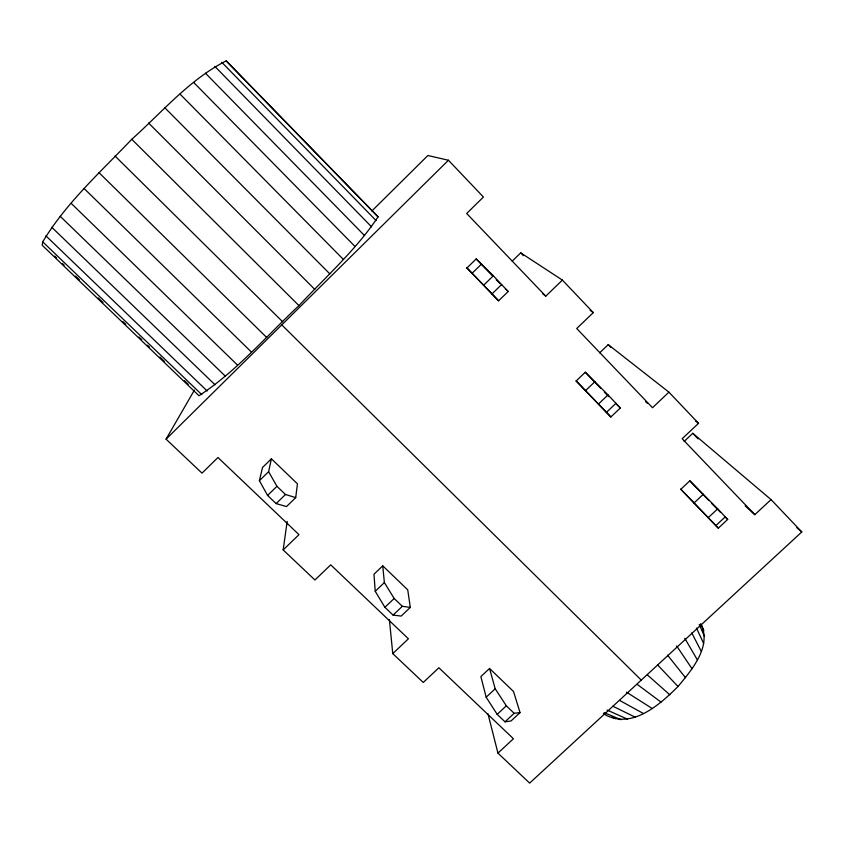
<?xml version="1.0" encoding="UTF-8"?>
<svg xmlns="http://www.w3.org/2000/svg" width="844" height="844" viewBox="0 0 844 844"><rect width="100%" height="100%" fill="white"/><g stroke="black" fill="none" stroke-linecap="round" stroke-linejoin="round"><path stroke-width="1.27" d="M603.365 713.655C630.679 730.64 659.502 704.993 678.027 686.51C691.574 670.062 711.429 647.316 701.322 624.697M295.706 497.633L297.447 483.844L271.399 458.809L262.526 467.481L259.382 480.679L267.58 495.428L276.136 503.594L286.496 506.569L295.706 497.633L285.494 494.489L276.948 486.313L268.614 471.68L271.399 458.809M684.136 441.423L692.776 433.288L771.047 499.595L801.8 531.952L529.652 783.116L497.949 753.122L513.437 738.743L438.869 667.773L423.255 682.458L392.766 653.615L408.422 638.792L330.721 564.847L314.949 579.997L283.162 549.929L287.171 521.402M42.706 241.838L42.2 245.245L198.973 395.731C236.52 371.318 266.345 336.134 298.955 305.612C325.879 276.695 356.073 249.866 378.07 216.866L226.192 60.884C189.605 79.42 162.048 112.22 131.78 139.292C100.626 171.933 66.18 202.929 42.706 241.838L201.8 394.654M283.162 549.929L298.987 534.642L217.952 457.511L202.011 473.146L166.068 439.154L194.405 390.097M371.845 211L427.897 155.507L448.449 160.244L483.433 197.042L466.679 213.479L545.773 296.16L562.389 280.102L593.29 312.607L576.726 328.516L652.496 407.715L668.923 392.165L698.537 423.329L682.163 438.732L754.81 514.671L771.047 499.595M166.068 439.154L448.449 160.244M466.954 267.949L476.185 258.939L493.329 275.788L508.183 291.507L498.604 300.802L466.954 267.949L498.604 300.802M259.382 480.679L268.614 471.68M472.049 273.319L481.65 263.95M267.58 495.428L276.948 486.313M483.57 285.293L493.329 275.788M512.224 261.123L520.727 252.852L562.389 280.102M276.136 503.594L285.494 494.489M491.946 293.955L501.695 284.481M599.662 352.824L608.229 344.626L668.923 392.165M382.754 565.828L373.966 574.226L375.232 591.296L384.896 607.3L393.082 615.107L401.195 616.078L410.3 607.427L407.726 589.829L382.754 565.828L384.368 582.582L394.169 598.48L402.345 606.298L410.3 607.427M576.167 380.961L585.293 372.236L608.039 394.918L620.34 407.99L610.877 416.978L576.167 380.961L610.877 416.978M375.232 591.296L384.368 582.582M585.472 390.698L594.967 381.636M384.896 607.3L394.169 598.48M598.396 404.097L608.039 394.918M393.082 615.107L402.345 606.298M606.393 412.389L616.036 403.232M489.552 668.469L480.858 676.614L486.165 697.218L497.179 714.351L505.007 721.82L511.042 720.955L520.041 712.579L513.521 691.5L489.552 668.469L495.196 688.778L506.337 705.816L514.165 713.307L520.041 712.579M680.823 489.267L689.843 480.816L717.706 508.827L727.676 519.45L718.318 528.154L680.823 489.267L718.318 528.154M486.165 697.218L495.196 688.778M694 502.992L703.379 494.225M497.179 714.351L506.337 705.816M708.179 517.699L717.706 508.827M505.007 721.82L514.165 713.307M715.839 525.622L725.355 516.771M604.146 712.6L620.889 719.7M607.068 710.036L627.525 719.193M612.797 706.206L635.11 717.115M619.57 700.393L643.413 713.507M612.238 716.756L615.392 718.655M626.554 692.217L652.148 708.454M590.072 310.349L593.29 312.607M637.294 684.431L661.031 702.124M542.671 293.723L545.773 296.16M695.498 420.871L698.537 423.329M796.831 527.679L801.8 531.952M645.628 401.712L647.591 403.421M647.359 674.884L669.756 694.728M745.21 505.862L754.81 514.671M505.408 288.912L508.183 291.507M54.691 256.08L56.58 257.905M62.266 263.36L64.155 265.174M75.527 276.083L79.315 279.723M98.252 297.911L102.989 302.458M122.886 321.553L125.724 324.275M138.986 337.009L141.824 339.742M147.51 345.196L149.399 347.011M159.822 357.012L164.559 361.559M184.446 380.655L188.233 384.294M45.882 235.814L207.17 391.004M51.758 227.258L215.02 384.769M60.251 216.338L225.2 376.044M71.17 203.341L237.449 365.041M616.816 404.54L620.34 407.99M84.242 188.634L251.438 352.053M99.033 172.682L266.693 337.484M115.069 156.045L282.719 321.828M281.759 324.887L641.261 680.106M720.481 512.308L711.492 503.298M724.975 516.771L727.676 519.45M131.78 139.292L298.955 305.612M148.586 123.024L314.823 289.418M164.875 107.81L329.772 273.825M180.11 94.169L343.297 259.34M193.772 82.533L354.976 246.448M214.893 66.444L371.56 226.836M205.472 73.217L364.471 235.518M226.192 60.884L378.07 216.866M221.835 62.34L376.097 220.59M476.185 258.939L492.59 275.988M496.24 279.775L499.891 283.563M585.293 372.236L600.685 388.229M604.315 391.996L608.841 396.701M689.843 480.816L708.791 500.481M520.727 252.852L523.438 255.7M608.229 344.626L610.951 347.475M692.776 433.288L698.072 438.838M657.497 664.808L678.027 686.51M667.562 655.144L685.539 677.753M676.677 645.987L692.048 668.764M684.769 638.275L697.344 659.86M691.753 632.894L701.259 651.336M703.875 630.647L700.689 623.695M696.458 628.063L703.674 643.466M699.233 624.444L704.54 636.503M487.99 713.855L497.949 753.122M389.401 619.665L392.766 653.615"/></g></svg>
